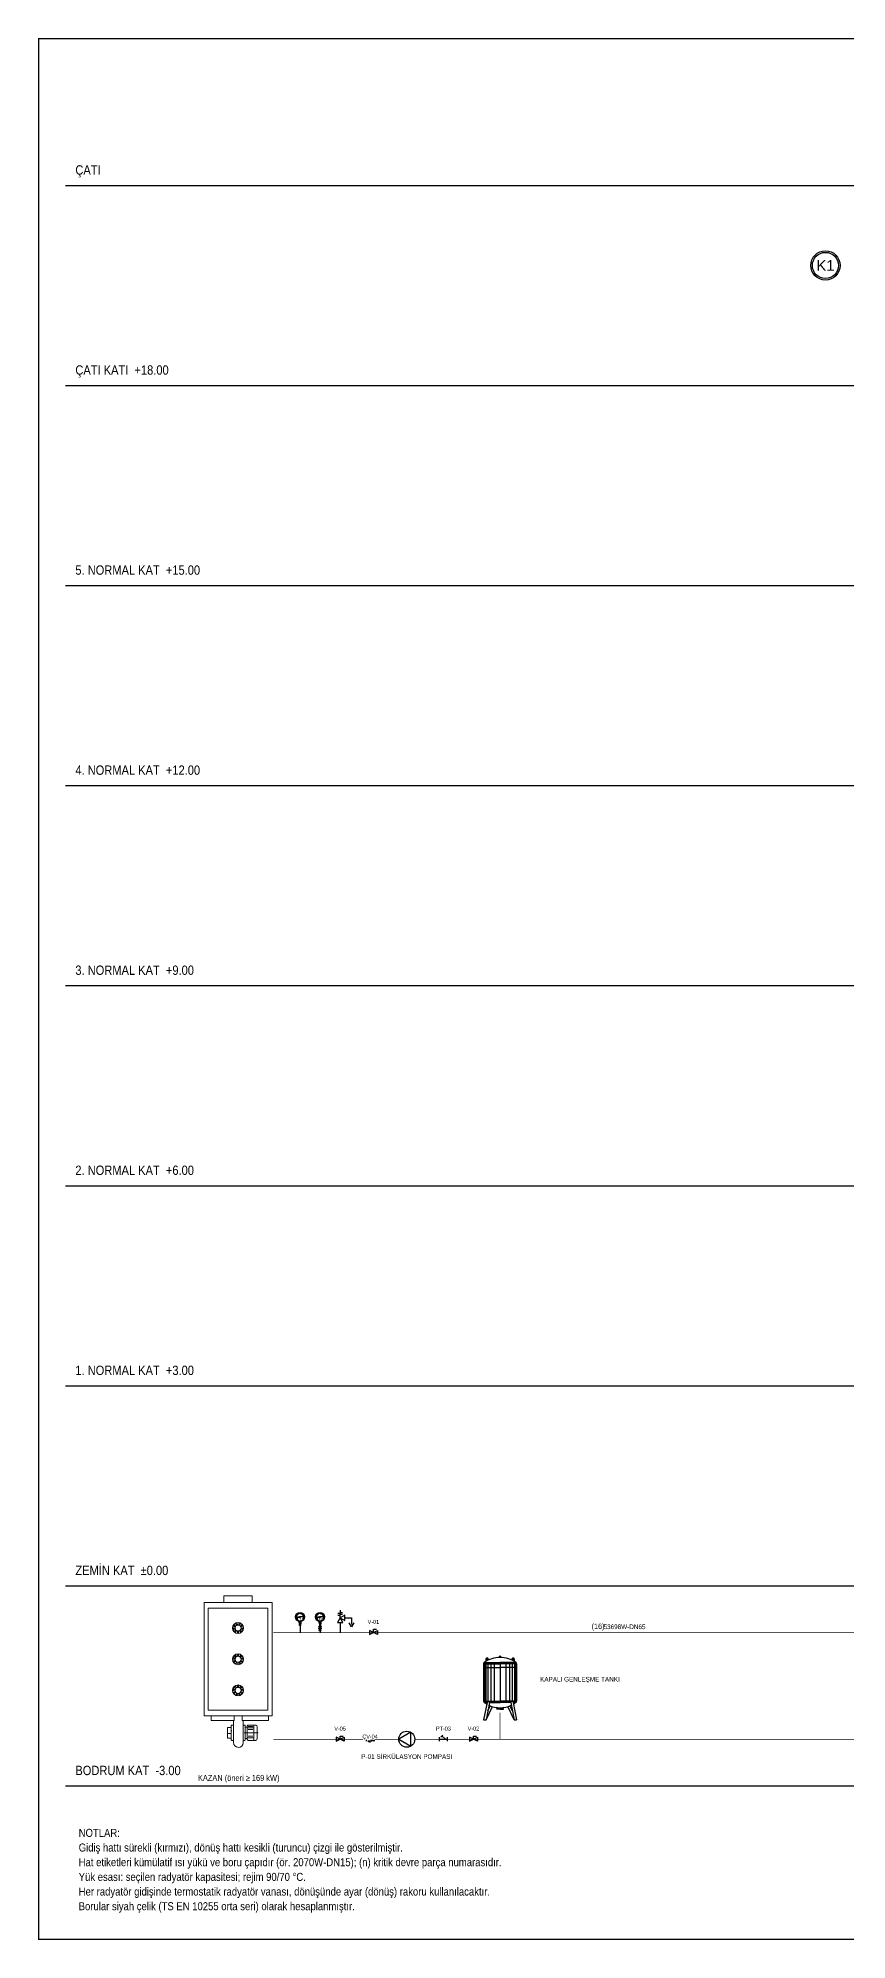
# Model space of a CAD drawing. Header units: centimetres. Extents: x -61 to 10101, y -10257 to 1521.
# Drawn here: x -41 to 1172, y -4431 to -1579 of the extents above; entities that cross this region are included whole.
import ezdxf
from ezdxf.enums import TextEntityAlignment as Align

# ---------------------------------------------------------------- set-up
doc = ezdxf.new("R2010")
doc.units = ezdxf.units.CM
doc.linetypes.add('DASHED', pattern=[1.524, 1.27, -0.254])
for name, color, linetype in [('MTY-RADYATÖR', 2, 'Continuous'), ('MTY-TEFRIS', 15, 'Continuous'), ('MTY-VANA', 1, 'Continuous'), ('ROTAS-CIHAZ', 135, 'Continuous'), ('ROTAS-ISITMA-CAP', 41, 'Continuous'), ('ROTAS-ISITMA-DONUS', 30, 'DASHED'), ('ROTAS-ISITMA-GIDIS', 10, 'Continuous'), ('ROTAS-KAT-BANDI', 8, 'Continuous'), ('ROTAS-KRITIK', 1, 'Continuous'), ('ROTAS-MASKE', 7, 'Continuous'), ('ROTAS-PAFTA', 7, 'Continuous'), ('ROTAS-VANA', 1, 'Continuous'), ('ROTAS-YAZI', 7, 'Continuous')]:
    doc.layers.add(name, color=color, linetype=linetype)
doc.styles.add('MTYCAPLT', font='arial.ttf', dxfattribs={"width": 0.65, "height": 1})
doc.styles.add('ROTAS', font='arial.ttf')

# ---------------------------------------------------------------- blocks, each defined once
blk = doc.blocks.new('aKAZAN.')
at = {"layer": 'MTY-TEFRIS', "color": 3, "lineweight": 20, "ltscale": 40}
for p, q in [((-26.1, 0), (23.9, 0)), ((-26.1, -11.8), (-26.1, 0)), ((-61.1, -11.8), (58.9, -11.8)), ((-61.1, -211.8), (-61.1, -11.8)), ((23.9, -11.8), (23.9, 0)), ((46.2, -11.8), (50.7, -11.8)), ((58.9, -211.8), (58.9, -11.8)), ((-61.1, -211.8), (58.9, -211.8)), ((-53.7, -211.8), (-8.2, -211.8)), ((-48.5, -219.8), (-48.5, -211.8)), ((-48.5, -219.8), (-8.2, -219.8)), ((-8.2, -219.8), (-8.2, -211.8)), ((5.9, -219.8), (5.9, -211.8)), ((5.9, -219.8), (52.3, -219.8)), ((52.3, -219.8), (52.3, -211.8))]:
    blk.add_line(p, q, dxfattribs=at)
at = {"layer": 'MTY-TEFRIS', "lineweight": 20, "ltscale": 40}
for p, q in [((-53.7, -21.6), (51.4, -21.6)), ((-53.7, -201.9), (-53.7, -21.6)), ((51.4, -201.9), (51.4, -21.6)), ((-61.1, -211.8), (-59.7, -211.8)), ((-53.7, -201.9), (51.4, -201.9)), ((-19.7, -232.5), (-13.2, -232.5)), ((-19.7, -250.8), (-19.7, -232.5)), ((-13.2, -254.1), (-13.2, -228.8)), ((-12.5, -228.1), (-9.3, -228.1)), ((-9, -259.1), (-9, -219.8)), ((5.9, -211.8), (57.5, -211.8)), ((8, -259.1), (8, -219.8)), ((8.3, -228.1), (10.9, -228.1)), ((11.6, -254.1), (11.6, -228.8)), ((11.6, -231.6), (15.1, -231.6)), ((15.1, -253.2), (15.1, -229.4)), ((15.1, -232.6), (26.4, -232.6)), ((16.3, -228.1), (30.6, -228.1)), ((16.4, -230.5), (25.1, -230.5)), ((26.4, -254.9), (26.4, -228.1)), ((32.4, -252.5), (32.4, -230.3)), ((-19.7, -242.7), (-13.2, -242.7)), ((-19.7, -250.8), (-13.2, -250.8)), ((-12.5, -254.9), (-9.3, -254.9)), ((8.3, -254.9), (10.9, -254.9)), ((9.4, -241.5), (34.1, -241.5)), ((11.6, -251.4), (15.1, -251.4)), ((15.1, -250.5), (26.4, -250.5)), ((16.3, -254.9), (30.6, -254.9)), ((16.4, -235.5), (25.1, -235.5)), ((16.4, -247.5), (25, -247.5))]:
    blk.add_line(p, q, dxfattribs=at)
at = {"layer": 'MTY-TEFRIS', "color": 1, "lineweight": 20, "ltscale": 40}
for centre, radius in [((-1.2, -56.7, -16178.2), 9.67), ((-1.2, -56.7, -16178.2), 9.67), ((-1.1, -56.7), 9.67), ((-1.1, -56.7), 9.67), ((-8.5, -58, -16178.2), 1.32), ((-8.5, -58, -16178.2), 1.32), ((-8.5, -58), 1.32), ((-8.5, -58), 1.32), ((-7.6, -53, -16178.2), 1.32), ((-7.6, -53, -16178.2), 1.32), ((-7.6, -53), 1.32), ((-7.6, -53), 1.32), ((-6, -62.4, -16178.2), 1.32), ((-6, -62.4, -16178.2), 1.32), ((-5.9, -62.4), 1.32), ((-5.9, -62.4), 1.32), ((-1.2, -56.7, -16178.2), 5.27), ((-1.2, -56.7, -16178.2), 5.27), ((-1.1, -56.7), 5.27), ((-1.1, -56.7), 5.27), ((-3.7, -49.7, -16178.2), 1.32), ((-3.7, -49.7, -16178.2), 1.32), ((-3.7, -49.7), 1.32), ((-3.7, -49.7), 1.32), ((-1.2, -64.2, -16178.2), 1.32), ((-1.2, -64.2, -16178.2), 1.32), ((-1.1, -64.2), 1.32), ((-1.1, -64.2), 1.32), ((1.4, -49.7, -16178.2), 1.32), ((1.4, -49.7, -16178.2), 1.32), ((1.4, -49.7), 1.32), ((1.4, -49.7), 1.32), ((3.6, -62.4, -16178.2), 1.32), ((3.6, -62.4, -16178.2), 1.32), ((3.7, -62.4), 1.32), ((3.7, -62.4), 1.32), ((5.2, -52.8, -16178.2), 1.32), ((5.2, -52.8, -16178.2), 1.32), ((5.3, -52.8), 1.32), ((5.3, -52.8), 1.32), ((6.1, -57.8, -16178.2), 1.32), ((6.1, -57.8, -16178.2), 1.32), ((6.2, -57.8), 1.32), ((6.2, -57.8), 1.32), ((-1.2, -111.8, -16178.2), 9.67), ((-1.2, -111.8, -16178.2), 9.67), ((-1.1, -111.8), 9.67), ((-1.1, -111.8), 9.67), ((-8.5, -110.5, -16178.2), 1.32), ((-8.5, -110.5, -16178.2), 1.32), ((-8.5, -110.5), 1.32), ((-8.5, -110.5), 1.32), ((-7.6, -115.5, -16178.2), 1.32), ((-7.6, -115.5, -16178.2), 1.32), ((-7.6, -115.5), 1.32), ((-7.6, -115.5), 1.32), ((-6, -106, -16178.2), 1.32), ((-6, -106, -16178.2), 1.32), ((-5.9, -106), 1.32), ((-5.9, -106), 1.32), ((-1.2, -111.8, -16178.2), 5.27), ((-1.2, -111.8, -16178.2), 5.27), ((-1.1, -111.8), 5.27), ((-1.1, -111.8), 5.27), ((-3.7, -118.8, -16178.2), 1.32), ((-3.7, -118.8, -16178.2), 1.32), ((-3.7, -118.8), 1.32), ((-3.7, -118.8), 1.32), ((-1.2, -104.3, -16178.2), 1.32), ((-1.2, -104.3, -16178.2), 1.32), ((-1.1, -104.3), 1.32), ((-1.1, -104.3), 1.32), ((1.4, -118.8, -16178.2), 1.32), ((1.4, -118.8, -16178.2), 1.32), ((1.4, -118.8), 1.32), ((1.4, -118.8), 1.32), ((3.6, -106, -16178.2), 1.32), ((3.6, -106, -16178.2), 1.32), ((3.7, -106), 1.32), ((3.7, -106), 1.32), ((5.2, -115.7, -16178.2), 1.32), ((5.2, -115.7, -16178.2), 1.32), ((5.3, -115.7), 1.32), ((5.3, -115.7), 1.32), ((6.1, -110.6, -16178.2), 1.32), ((6.1, -110.6, -16178.2), 1.32), ((6.2, -110.6), 1.32), ((6.2, -110.6), 1.32), ((-1.2, -166.8, -16178.2), 9.67), ((-1.2, -166.8, -16178.2), 9.67), ((-1.1, -166.8), 9.67), ((-1.1, -166.8), 9.67), ((-8.5, -165.5, -16178.2), 1.32), ((-8.5, -165.5, -16178.2), 1.32), ((-8.5, -165.5), 1.32), ((-8.5, -165.5), 1.32), ((-6, -161.1, -16178.2), 1.32), ((-6, -161.1, -16178.2), 1.32), ((-5.9, -161.1), 1.32), ((-5.9, -161.1), 1.32), ((-1.2, -166.8, -16178.2), 5.27), ((-1.2, -166.8, -16178.2), 5.27), ((-1.1, -166.8), 5.27), ((-1.1, -166.8), 5.27), ((-1.2, -159.4, -16178.2), 1.32), ((-1.2, -159.4, -16178.2), 1.32), ((-1.1, -159.4), 1.32), ((-1.1, -159.4), 1.32), ((3.6, -161.1, -16178.2), 1.32), ((3.6, -161.1, -16178.2), 1.32), ((3.7, -161.1), 1.32), ((3.7, -161.1), 1.32), ((6.1, -165.7, -16178.2), 1.32), ((6.1, -165.7, -16178.2), 1.32), ((6.2, -165.7), 1.32), ((6.2, -165.7), 1.32), ((-7.6, -170.6, -16178.2), 1.32), ((-7.6, -170.6, -16178.2), 1.32), ((-7.6, -170.6), 1.32), ((-7.6, -170.6), 1.32), ((-3.7, -173.9, -16178.2), 1.32), ((-3.7, -173.9, -16178.2), 1.32), ((-3.7, -173.9), 1.32), ((-3.7, -173.9), 1.32), ((1.4, -173.9, -16178.2), 1.32), ((1.4, -173.9, -16178.2), 1.32), ((1.4, -173.9), 1.32), ((1.4, -173.9), 1.32), ((5.2, -170.7, -16178.2), 1.32), ((5.2, -170.7, -16178.2), 1.32), ((5.3, -170.7), 1.32), ((5.3, -170.7), 1.32)]:
    blk.add_circle(centre, radius, dxfattribs=at)
at = {"layer": 'MTY-TEFRIS', "lineweight": 20, "ltscale": 40}
for centre, major_axis, start_param, end_param in [((-12.5, -228.9), (0, 0.794), -0.20371, 1.570796), ((10.9, -228.9), (0, 0.794), -1.570796, 0.20371), ((16.4, -229.6), (0, 1.5), 0, 1.646937), ((30.4, -230.5), (0, 2.43), -1.570796, 0.129391), ((-12.5, -239), (0, 0.794), -0.20371, 1.570796)]:
    blk.add_ellipse(centre, major_axis=major_axis, ratio=0.820513, start_param=start_param, end_param=end_param, dxfattribs=at)
at = {"layer": 'MTY-TEFRIS', "lineweight": 20, "ltscale": 40, "extrusion": (0, 0, -1)}
for centre, major_axis, ratio, start_param, end_param in [((-12.5, -254.1), (0, 0.794), 0.820513, 2.937882, 4.712389), ((-0.5, -258.8), (6.03, 6.03), 1, 0.821279, 3.926991), ((10.9, -254.1), (0, 0.794), 0.820513, 1.570796, 3.345303), ((16.4, -253.4), (0, 1.5), 0.820513, 3.141593, 4.788529), ((30.4, -252.4), (0, 2.43), 0.820513, 1.570796, 3.270984)]:
    blk.add_ellipse(centre, major_axis=major_axis, ratio=ratio, start_param=start_param, end_param=end_param, dxfattribs=at)
blk = doc.blocks.new('MTY-TERMOMETRE')
at = {"layer": 'MTY-VANA', "color": 1}
for p, q in [((-0.9, 23.1), (-1.1, 23.9)), ((-0.3, 23.2), (-0.4, 24)), ((0.4, 23.2), (0.4, 24)), ((1, 23.1), (1.2, 23.9)), ((-3.7, 19.8), (-4.5, 19.9)), ((-3.7, 19.2), (-4.5, 19.1)), ((-3.5, 20.5), (-4.4, 20.7)), ((-3.6, 18.6), (-4.4, 18.4)), ((-3.3, 21.1), (-4.1, 21.4)), ((-3.3, 18), (-4.1, 17.6)), ((-3, 21.6), (-3.7, 22.1)), ((-3, 17.4), (-3.7, 16.9)), ((-2.6, 22.1), (-3.2, 22.7)), ((-2.7, 19.7), (-0.6, 19.7)), ((-2.7, 19.7), (-2.7, 19.3)), ((-2.7, 19.3), (-0.6, 19.4)), ((-2.1, 22.5), (-2.6, 23.2)), ((-1.5, 22.9), (-1.9, 23.6)), ((-1.2, 12.5), (-1.2, 13.4)), ((1.2, 12.5), (-1.2, 12.5)), ((0.9, 13.5), (-0.9, 13.5)), ((-0.9, 10.9), (-0.9, 12.5)), ((0.9, 10.9), (-0.9, 10.9)), ((-0.7, 13.5), (-0.7, 14)), ((-0.5, 12.6), (-0.5, 13.4)), ((-0.5, 8.6), (-0.5, 10.9)), ((0.5, 8.6), (-0.5, 8.6)), ((0, 8.6), (0, 0)), ((4.5, 19.5), (0.5, 19.6)), ((0.5, 10.9), (0.5, 8.6)), ((4.5, 19.5), (0.6, 19.4)), ((0.6, 12.6), (0.6, 13.4)), ((0.7, 13.5), (0.7, 14)), ((0.9, 12.5), (0.9, 10.9)), ((1.2, 12.5), (1.2, 13.4)), ((1.6, 22.9), (2, 23.6)), ((2.1, 22.5), (2.6, 23.2)), ((2.6, 22.1), (3.2, 22.7)), ((3, 17.4), (3.7, 16.9)), ((3.1, 21.6), (3.7, 22.1)), ((3.4, 21.1), (4.1, 21.4)), ((3.4, 17.9), (4.1, 17.6)), ((3.6, 20.5), (4.4, 20.7)), ((3.6, 18.5), (4.4, 18.3)), ((3.7, 19.8), (4.5, 19.9)), ((3.7, 19.2), (4.5, 19.1))]:
    blk.add_line(p, q, dxfattribs=at)
for radius in [5.58, 5.3, 0.576]:
    blk.add_circle((0, 19.5), radius, dxfattribs=at)
for centre, radius, start, end in [((-0.9, 13), 0.576, 54.6994, 125.3066), ((-0.9, 13.1), 0.576, 234.694, 305.3013), ((0, 12.2), 1.33, 65.9035, 113.6507), ((0, 13.8), 1.33, 246.3499, 294.0971), ((0.9, 13), 0.576, 54.6934, 125.3006), ((0.9, 13.1), 0.576, 234.7001, 305.3073)]:
    blk.add_arc(centre, radius, start, end, dxfattribs=at)
at = {"layer": 'MTY-VANA', "style": 'MTYCAPLT', "width": 0.65}
blk.add_text('T', height=3, dxfattribs=at).set_placement((0, 15, 0), align=Align.CENTER)
blk.add_attdef('CAP', text='', height=1, rotation=270, dxfattribs=at).set_placement((0, 0), align=Align.CENTER)
blk = doc.blocks.new('MTY-MANOMETRE')
at = {"layer": 'MTY-VANA', "color": 1}
for p, q in [((-0.9, 23.1), (-1.1, 23.9)), ((-0.3, 23.2), (-0.4, 24)), ((0.4, 23.2), (0.4, 24)), ((1, 23.1), (1.2, 23.9)), ((-3.7, 19.8), (-4.5, 19.9)), ((-3.7, 19.2), (-4.5, 19.1)), ((-3.5, 20.5), (-4.4, 20.7)), ((-3.6, 18.6), (-4.4, 18.4)), ((-3.3, 21.1), (-4.1, 21.4)), ((-3.3, 18), (-4.1, 17.6)), ((-3, 21.6), (-3.7, 22.1)), ((-3, 17.4), (-3.7, 16.9)), ((-2.6, 22.1), (-3.2, 22.7)), ((-2.7, 19.7), (-0.6, 19.7)), ((-2.7, 19.7), (-2.7, 19.3)), ((-2.7, 19.3), (-0.6, 19.4)), ((-2.1, 22.5), (-2.6, 23.2)), ((-1.5, 22.9), (-1.9, 23.6)), ((-1.2, 12.5), (-1.2, 13.4)), ((1.2, 12.5), (-1.2, 12.5)), ((0.9, 13.5), (-0.9, 13.5)), ((-0.9, 10.9), (-0.9, 12.5)), ((0.9, 10.9), (-0.9, 10.9)), ((-0.7, 13.5), (-0.7, 14)), ((-0.5, 12.6), (-0.5, 13.4)), ((-0.5, 8.6), (-0.5, 10.9)), ((0.5, 8.6), (-0.5, 8.6)), ((0, 8.6), (0, 8)), ((0, 2.3), (0, 0)), ((4.5, 19.5), (0.5, 19.6)), ((0.5, 10.9), (0.5, 8.6)), ((4.5, 19.5), (0.6, 19.4)), ((0.6, 12.6), (0.6, 13.4)), ((0.7, 13.5), (0.7, 14)), ((0.9, 12.5), (0.9, 10.9)), ((1.2, 12.5), (1.2, 13.4)), ((1.6, 22.9), (2, 23.6)), ((2.1, 22.5), (2.6, 23.2)), ((2.6, 22.1), (3.2, 22.7)), ((3, 17.4), (3.7, 16.9)), ((3.1, 21.6), (3.7, 22.1)), ((3.4, 21.1), (4.1, 21.4)), ((3.4, 17.9), (4.1, 17.6)), ((3.6, 20.5), (4.4, 20.7)), ((3.6, 18.5), (4.4, 18.3)), ((3.7, 19.8), (4.5, 19.9)), ((3.7, 19.2), (4.5, 19.1))]:
    blk.add_line(p, q, dxfattribs=at)
at = {"layer": 'MTY-VANA'}
for p, q in [((-1.5, 7.8), (1.5, 7.8)), ((0, 5.2), (-1.5, 7.8)), ((0, 5.2), (-1.5, 2.5)), ((-1.5, 2.5), (1.5, 2.5)), ((1.5, 7.8), (0, 5.2)), ((1.5, 2.5), (0, 5.2))]:
    blk.add_line(p, q, dxfattribs=at)
at = {"layer": 'MTY-VANA', "color": 1}
for radius in [5.58, 5.3, 0.576]:
    blk.add_circle((0, 19.5), radius, dxfattribs=at)
at = {"layer": 'MTY-VANA'}
blk.add_circle((0, 5.2), 1.5, dxfattribs=at)
at = {"layer": 'MTY-VANA', "color": 1}
for centre, radius, start, end in [((-0.9, 13), 0.576, 54.6994, 125.3066), ((-0.9, 13.1), 0.576, 234.694, 305.3013), ((0, 12.2), 1.33, 65.9035, 113.6507), ((0, 13.8), 1.33, 246.3499, 294.0971), ((0.9, 13), 0.576, 54.6934, 125.3006), ((0.9, 13.1), 0.576, 234.7001, 305.3073)]:
    blk.add_arc(centre, radius, start, end, dxfattribs=at)
at = {"layer": 'MTY-VANA', "width": 0.7}
blk.add_text('M', height=3.59, dxfattribs=at).set_placement((0, 15, 0), align=Align.CENTER)
at = {"layer": 'MTY-VANA', "style": 'MTYCAPLT', "width": 0.65}
blk.add_attdef('CAP', text='', height=10, rotation=270, dxfattribs=at).set_placement((0, 0), align=Align.CENTER)
blk = doc.blocks.new('aEMNİYET VENTİLİ')
at = {"layer": 'MTY-VANA'}
for p, q in [((3.5, 29.6), (-3.5, 28.3)), ((0, 33.7), (0, 30.3)), ((3.5, 29.6), (0, 30.3)), ((0, 22), (-4, 15)), ((-4, 15), (4, 15)), ((3.5, 27), (-3.5, 28.3)), ((3.5, 27), (-3.5, 25.6)), ((0, 25), (-3.5, 25.6)), ((7, 26), (0, 22)), ((0, 22), (0, 25)), ((0, 22), (7, 18)), ((4, 15), (0, 22)), ((0, 15), (0, 0)), ((7, 18), (7, 26)), ((7, 22), (17, 22)), ((17, 8.3), (13.5, 14.3)), ((17, 22), (17, 12)), ((20.5, 14.3), (17, 8.3))]:
    blk.add_line(p, q, dxfattribs=at)
blk = doc.blocks.new('MTY-KURESEL VANA')
at = {"layer": 'MTY-VANA'}
for p, q in [((0, 0), (0, 8)), ((0, 8), (8, 8))]:
    blk.add_line(p, q, dxfattribs=at)
blk.add_lwpolyline([(-10, 5), (-10, -5), (10, 5), (10, -5), (-10, 5)], dxfattribs=at)
at = {"layer": 'MTY-VANA', "style": 'MTYCAPLT', "width": 0.65}
blk.add_attdef('CAP', text='', height=10, dxfattribs=at).set_placement((-1.1, 0), align=Align.CENTER)
blk = doc.blocks.new('MTY-PISLIK TUTUCU')
at = {"layer": 'MTY-VANA'}
for p, q in [((-10, -5), (-10, 5)), ((-10, 0), (10, 0)), ((10, -5), (10, 5))]:
    blk.add_line(p, q, dxfattribs=at)
at = {"layer": 'MTY-VANA', "color": 1, "ltscale": 75}
for p, q in [((-6.1, 5.8), (-1.4, 10.5)), ((5.1, 0), (-3.7, 8.1))]:
    blk.add_line(p, q, dxfattribs=at)
at = {"layer": 'MTY-VANA', "style": 'MTYCAPLT', "width": 0.65}
blk.add_attdef('CAP', text='', height=10, rotation=180, dxfattribs=at).set_placement((0, 0), align=Align.CENTER)
blk = doc.blocks.new('MTY-CEKVALF VANA')
at = {"layer": 'MTY-VANA'}
h = blk.add_hatch(color=256, dxfattribs=at)
edge = h.paths.add_edge_path()
edge.add_arc((-10, 5), 1.41, 180, 540, ccw=False)
for p, q in [((-10, -5), (-10, 5)), ((-10, 5), (10, -5)), ((-5.6, 5), (5.6, 5)), ((5.6, 5), (0, 7.3)), ((10, -5), (10, 5))]:
    blk.add_line(p, q, dxfattribs=at)
at = {"layer": 'MTY-VANA', "style": 'MTYCAPLT', "width": 0.65}
blk.add_attdef('CAP', text='', height=10, dxfattribs=at).set_placement((-0.4, -4.9), align=Align.CENTER)
blk = doc.blocks.new('MTY-GENLEŞME TANKI KOLON')
at = {"layer": 'MTY-TEFRIS', "color": 4, "ltscale": 100}
for p, q in [((-54.9, 151.4), (-54.9, 27.4)), ((-54.9, 139), (0, 139)), ((-52.7, 156.2), (0, 156.2)), ((-47.2, 168), (-47.2, 159.7)), ((-39.7, 168), (-39.7, 163.7)), ((-1.4, 175.9), (-2.9, 172.5)), ((0, 172.6), (0, 177.3)), ((0, 172.6), (0, 177.3)), ((52.7, 156.2), (0, 156.2)), ((54.9, 139), (0, 139)), ((1.4, 175.9), (2.9, 172.5)), ((39.7, 168), (39.7, 163.7)), ((47.2, 168), (47.2, 159.7)), ((54.9, 151.4), (54.9, 27.4)), ((-43.6, 22), (-54.8, -35.6)), ((-52.7, 22.6), (-43.5, 22.6)), ((-35.6, 22), (-46.9, -35.6)), ((-46.9, -35.6), (-25.4, 8.8)), ((-43.5, 25.9), (-35.5, 25.9)), ((-43.5, 23.2), (-43.5, 25.9)), ((-41, -5.4), (-32.9, 11.4)), ((-35.6, 22.6), (0, 22.6)), ((-35.5, 23.2), (-35.5, 25.9)), ((-11, 0), (-11, 2.4)), ((0, 2.4), (-11, 2.4)), ((0, 0), (-11, 0)), ((35.6, 22.6), (0, 22.6)), ((0, 2.4), (11, 2.4)), ((0, 0), (11, 0)), ((11, 0), (11, 2.4)), ((46.9, -35.6), (25.4, 8.8)), ((41, -5.4), (32.9, 11.4)), ((43.5, 25.9), (35.5, 25.9)), ((35.5, 23.2), (35.5, 25.9)), ((35.6, 22), (46.9, -35.6)), ((43.5, 23.2), (43.5, 25.9)), ((52.7, 22.6), (43.5, 22.6)), ((43.6, 22), (54.8, -35.6)), ((-54.8, -35.6), (-46.9, -35.6)), ((46.9, -35.6), (54.8, -35.6))]:
    blk.add_line(p, q, dxfattribs=at)
at = {"layer": 'MTY-TEFRIS', "color": 1, "ltscale": 100}
for p, q in [((-54.9, 151.4), (0, 151.4)), ((-52.5, 151.4), (-52.5, 27.4)), ((-47.8, 151.4), (-47.8, 27.4)), ((-40.8, 151.4), (-40.8, 27.4)), ((-31.4, 151.4), (-31.4, 27.4)), ((-19.6, 151.4), (-19.6, 27.4)), ((54.9, 151.4), (0, 151.4)), ((0, 151.4), (0, 27.4)), ((19.6, 151.4), (19.6, 27.4)), ((31.4, 151.4), (31.4, 27.4)), ((40.8, 151.4), (40.8, 27.4)), ((47.8, 151.4), (47.8, 27.4)), ((52.5, 151.4), (52.5, 27.4)), ((-54.9, 27.4), (0, 27.4)), ((54.9, 27.4), (0, 27.4))]:
    blk.add_line(p, q, dxfattribs=at)
at = {"layer": 'MTY-TEFRIS', "color": 4, "ltscale": 100}
for centre in [(-43.4, 166.7), (43.4, 166.7)]:
    blk.add_circle(centre, 2.11, dxfattribs=at)
for centre, radius, start, end in [((-48.6, 151.4), 6.27, 130.17249, 180), ((-0.2, 80.5), 92.1, 89.86263, 124.71258), ((-43.4, 166.7), 3.96, 19.19463, 160.80537), ((0, 175.3), 1.55, 90, 158.84395), ((0, 175.3), 1.55, 21.15605, 90), ((0.2, 80.5), 92.1, 55.28742, 90.13737), ((43.4, 166.7), 3.96, 19.19463, 160.80537), ((48.6, 151.4), 6.27, 0, 49.82751), ((-48.6, 27.4), 6.27, 180, 229.82751), ((0, 92.5), 87.6, 233.02908, 239.40008), ((-49.8, 23.2), 6.27, 348.97977, 0), ((0, 92.5), 87.6, 244.76426, 295.23574), ((-41.8, 23.2), 6.27, 348.97977, 0), ((-12.2, 1.3), 4.52, 13.38376, 76.06941), ((12.2, 1.3), 4.52, 103.93059, 166.61624), ((41.8, 23.2), 6.27, 180, 191.02023), ((49.8, 23.2), 6.27, 180, 191.02023), ((0, 92.5), 87.6, 300.59992, 306.97092), ((48.6, 27.4), 6.27, 310.17249, 0)]:
    blk.add_arc(centre, radius, start, end, dxfattribs=at)
blk = doc.blocks.new('MTY-RADYATOR KOLON NO')
at = {"layer": 'MTY-RADYATÖR', "linetype": 'Continuous', "ltscale": 100}
blk.add_circle((0, 0), 27.5, dxfattribs=at)
at = {"layer": 'MTY-RADYATÖR', "color": 7, "linetype": 'Continuous', "ltscale": 100}
blk.add_circle((0, 0), 24.5, dxfattribs=at)
at = {"layer": 'MTY-RADYATÖR', "color": 0, "linetype": 'Continuous', "ltscale": 100, "style": 'MTYCAPLT'}
blk.add_attdef('KNO', text='', height=15, dxfattribs=at).set_placement((0, 0, 0), align=Align.MIDDLE_CENTER)

msp = doc.modelspace()

# ---------------------------------------------------------------- linework, layer by layer
at = {"layer": 'ROTAS-ISITMA-DONUS', "ltscale": 12, "const_width": 1}
for points in [[(652, -4130), (652, -4090)], [(312, -4130), (3286, -4130)]]:
    msp.add_lwpolyline(points, dxfattribs=at)
at = {"layer": 'ROTAS-ISITMA-GIDIS', "const_width": 1}
msp.add_lwpolyline([(312, -3970), (3300, -3970), (3300, -3970)], dxfattribs=at)
at = {"layer": 'ROTAS-KAT-BANDI'}
for points in [[(0, -1800), (5400, -1800)], [(0, -2100), (5400, -2100)], [(0, -2400), (5400, -2400)], [(0, -2700), (5400, -2700)], [(0, -3000), (5400, -3000)], [(0, -3300), (5400, -3300)], [(0, -3600), (5400, -3600)], [(0, -3900), (5400, -3900)], [(0, -4200), (5400, -4200)]]:
    msp.add_lwpolyline(points, dxfattribs=at)

# ---------------------------------------------------------------- block references
at = {"layer": 'ROTAS-CIHAZ'}
ref = msp.add_blockref('MTY-RADYATOR KOLON NO', (1140, -1920), dxfattribs=dict(at, xscale=0.8, yscale=0.8))
ref.add_attrib('KNO', 'K1', dxfattribs={"layer": 'MTY-RADYATÖR', "color": 0, "height": 16, "style": 'MTYCAPLT'}).set_placement((1140, -1920), align=Align.MIDDLE_CENTER)
at = {"layer": 'ROTAS-CIHAZ', "xscale": 0.85, "yscale": 0.85}
msp.add_blockref('aKAZAN.', (260, -3915), dxfattribs=at)
at = {"layer": 'ROTAS-VANA'}
for name, p, xscale, yscale in [('MTY-TERMOMETRE', (352, -3970), 1.2, 1.2), ('MTY-MANOMETRE', (382, -3970), 1.2, 1.2), ('MTY-KURESEL VANA', (462, -3970), 0.6, 0.6), ('MTY-KURESEL VANA', (412, -4130), 0.6, 0.6), ('MTY-PISLIK TUTUCU', (567, -4130), 0.6, 0.6), ('MTY-KURESEL VANA', (612, -4130), 0.6, 0.6)]:
    msp.add_blockref(name, p, dxfattribs=dict(at, xscale=xscale, yscale=yscale))
msp.add_blockref('aEMNİYET VENTİLİ', (412, -3970), dxfattribs=at)
at = {"layer": 'ROTAS-VANA', "xscale": 0.6, "yscale": 0.6, "rotation": 180}
msp.add_blockref('MTY-CEKVALF VANA', (457, -4130), dxfattribs=at)

# ---------------------------------------------------------------- wipeouts: each hides what was drawn before it
for points in [[(710.2, -4045.2), (788.7, -4045.2), (788.7, -4034.8), (710.2, -4034.8)], [(17, -4283), (65.8, -4283), (65.8, -4265), (17, -4265)]]:
    msp.add_wipeout(points).dxf.layer = 'ROTAS-MASKE'

# ---------------------------------------------------------------- next in the draw order: texts
at = {"layer": 'ROTAS-CIHAZ', "style": 'ROTAS', "width": 0.85}
msp.add_text('KAPALI GENLEŞME TANKI', height=7, dxfattribs=at).set_placement((712, -4040), align=Align.MIDDLE_LEFT)
at = {"layer": 'ROTAS-YAZI', "style": 'ROTAS', "width": 0.85}
msp.add_text('NOTLAR:', height=12, dxfattribs=at).set_placement((20, -4280), align=Align.BOTTOM_LEFT)

# ---------------------------------------------------------------- next in the draw order: wipeouts: each hides what was drawn before it
for points in [[(11.5, -1791.5), (47.1, -1791.5), (47.1, -1770.5), (11.5, -1770.5)], [(11.5, -2091.5), (139.9, -2091.5), (139.9, -2070.5), (11.5, -2070.5)], [(11.5, -2391.5), (168.4, -2391.5), (168.4, -2370.5), (11.5, -2370.5)], [(11.5, -2691.5), (168.4, -2691.5), (168.4, -2670.5), (11.5, -2670.5)], [(11.5, -2991.5), (161.3, -2991.5), (161.3, -2970.5), (11.5, -2970.5)], [(11.5, -3291.5), (161.3, -3291.5), (161.3, -3270.5), (11.5, -3270.5)], [(11.5, -3591.5), (161.3, -3591.5), (161.3, -3570.5), (11.5, -3570.5)], [(11.5, -3891.5), (132.7, -3891.5), (132.7, -3870.5), (11.5, -3870.5)], [(452.9, -3958.5), (468.1, -3958.5), (468.1, -3949.5), (452.9, -3949.5)], [(811.1, -3968.8), (857.4, -3968.8), (857.4, -3958.2), (811.1, -3958.2)], [(402.9, -4118.5), (418.1, -4118.5), (418.1, -4109.5), (402.9, -4109.5)], [(446.4, -4130.5), (464.6, -4130.5), (464.6, -4121.5), (446.4, -4121.5)], [(499, -4143), (525, -4143), (525, -4117), (499, -4117)], [(556.4, -4118.5), (574.6, -4118.5), (574.6, -4109.5), (556.4, -4109.5)], [(602.9, -4118.5), (618.1, -4118.5), (618.1, -4109.5), (602.9, -4109.5)], [(11.5, -4191.5), (139.9, -4191.5), (139.9, -4170.5), (11.5, -4170.5)], [(205, -4194.8), (310.5, -4194.8), (310.5, -4181.2), (205, -4181.2)]]:
    msp.add_wipeout(points).dxf.layer = 'ROTAS-MASKE'

# ---------------------------------------------------------------- next in the draw order: linework, layer by layer
at = {"layer": 'ROTAS-CIHAZ'}
msp.add_lwpolyline([(500, -4130), (518, -4140.4), (518, -4119.6)], close=True, dxfattribs=at)
msp.add_circle((512, -4130), 12, dxfattribs=at)

# ---------------------------------------------------------------- next in the draw order: block references
at = {"layer": 'ROTAS-CIHAZ', "xscale": 0.45, "yscale": 0.45}
msp.add_blockref('MTY-GENLEŞME TANKI KOLON', (652, -4085), dxfattribs=at)

# ---------------------------------------------------------------- next in the draw order: texts
at = {"layer": 'ROTAS-CIHAZ', "style": 'ROTAS', "width": 0.85}
msp.add_text('KAZAN (öneri ≥ 169 kW)', height=9, dxfattribs=at).set_placement((260, -4188), align=Align.MIDDLE_CENTER)
at = {"layer": 'ROTAS-ISITMA-CAP', "style": 'ROTAS', "width": 0.85}
msp.add_text('153698W-DN65', height=7, dxfattribs=at).set_placement((836, -3967), align=Align.BOTTOM_CENTER)
at = {"layer": 'ROTAS-KAT-BANDI', "style": 'ROTAS', "width": 0.85}
for s, p in [('ÇATI', (15, -1788)), ('ÇATI KATI  +18.00', (15, -2088)), ('5. NORMAL KAT  +15.00', (15, -2388)), ('4. NORMAL KAT  +12.00', (15, -2688)), ('3. NORMAL KAT  +9.00', (15, -2988)), ('2. NORMAL KAT  +6.00', (15, -3288)), ('1. NORMAL KAT  +3.00', (15, -3588)), ('ZEMİN KAT  ±0.00', (15, -3888)), ('BODRUM KAT  -3.00', (15, -4188))]:
    msp.add_text(s, height=14, dxfattribs=at).set_placement(p, align=Align.BOTTOM_LEFT)
at = {"layer": 'ROTAS-VANA', "style": 'ROTAS', "width": 0.85}
for s, p in [('V-01', (462, -3954)), ('V-05', (412, -4114)), ('ÇV-04', (457, -4126)), ('PT-03', (567, -4114)), ('V-02', (612, -4114))]:
    msp.add_text(s, height=6, dxfattribs=at).set_placement(p, align=Align.MIDDLE_CENTER)

# ---------------------------------------------------------------- next in the draw order: wipeouts: each hides what was drawn before it
msp.add_wipeout([(17, -4305), (549.3, -4305), (549.3, -4287), (17, -4287)]).dxf.layer = 'ROTAS-MASKE'

# ---------------------------------------------------------------- next in the draw order: texts
at = {"layer": 'ROTAS-YAZI', "style": 'ROTAS', "width": 0.85}
msp.add_text('Gidiş hattı sürekli (kırmızı), dönüş hattı kesikli (turuncu) çizgi ile gösterilmiştir.', height=12, dxfattribs=at).set_placement((20, -4302), align=Align.BOTTOM_LEFT)

# ---------------------------------------------------------------- next in the draw order: wipeouts: each hides what was drawn before it
for points in [[(786.3, -3969), (806.6, -3969), (806.6, -3957), (786.3, -3957)], [(465.7, -4161.2), (554.8, -4161.2), (554.8, -4150.8), (465.7, -4150.8)]]:
    msp.add_wipeout(points).dxf.layer = 'ROTAS-MASKE'

# ---------------------------------------------------------------- next in the draw order: texts
at = {"layer": 'ROTAS-CIHAZ', "style": 'ROTAS', "width": 0.85}
msp.add_text('P-01 SİRKÜLASYON POMPASI', height=7, dxfattribs=at).set_placement((512, -4156), align=Align.MIDDLE_CENTER)
at = {"layer": 'ROTAS-KRITIK', "style": 'ROTAS', "width": 0.85}
msp.add_text('(16)', height=8, dxfattribs=at).set_placement((808.6, -3967), align=Align.BOTTOM_RIGHT)

# ---------------------------------------------------------------- next in the draw order: wipeouts: each hides what was drawn before it
msp.add_wipeout([(17, -4327), (653.4, -4327), (653.4, -4309), (17, -4309)]).dxf.layer = 'ROTAS-MASKE'

# ---------------------------------------------------------------- next in the draw order: texts
at = {"layer": 'ROTAS-YAZI', "style": 'ROTAS', "width": 0.85}
msp.add_text('Hat etiketleri kümülatif ısı yükü ve boru çapıdır (ör. 2070W-DN15); (n) kritik devre parça numarasıdır.', height=12, dxfattribs=at).set_placement((20, -4324), align=Align.BOTTOM_LEFT)

# ---------------------------------------------------------------- next in the draw order: wipeouts: each hides what was drawn before it
msp.add_wipeout([(17, -4349), (359.6, -4349), (359.6, -4331), (17, -4331)]).dxf.layer = 'ROTAS-MASKE'

# ---------------------------------------------------------------- next in the draw order: texts
msp.add_text('Yük esası: seçilen radyatör kapasitesi; rejim 90/70 °C.', height=12, dxfattribs=at).set_placement((20, -4346), align=Align.BOTTOM_LEFT)

# ---------------------------------------------------------------- next in the draw order: wipeouts: each hides what was drawn before it
msp.add_wipeout([(17, -4371), (622.8, -4371), (622.8, -4353), (17, -4353)]).dxf.layer = 'ROTAS-MASKE'

# ---------------------------------------------------------------- next in the draw order: texts
msp.add_text('Her radyatör gidişinde termostatik radyatör vanası, dönüşünde ayar (dönüş) rakoru kullanılacaktır.', height=12, dxfattribs=at).set_placement((20, -4368), align=Align.BOTTOM_LEFT)

# ---------------------------------------------------------------- next in the draw order: wipeouts: each hides what was drawn before it
msp.add_wipeout([(17, -4393), (426.9, -4393), (426.9, -4375), (17, -4375)]).dxf.layer = 'ROTAS-MASKE'

# ---------------------------------------------------------------- next in the draw order: linework, layer by layer
at = {"layer": 'ROTAS-PAFTA', "const_width": 2}
msp.add_lwpolyline([(-40, -4430), (5440, -4430), (5440, -1580), (-40, -1580)], close=True, dxfattribs=at)

# ---------------------------------------------------------------- next in the draw order: texts
at = {"layer": 'ROTAS-YAZI', "style": 'ROTAS', "width": 0.85}
msp.add_text('Borular siyah çelik (TS EN 10255 orta seri) olarak hesaplanmıştır.', height=12, dxfattribs=at).set_placement((20, -4390), align=Align.BOTTOM_LEFT)

doc.saveas('drawing.dxf')
